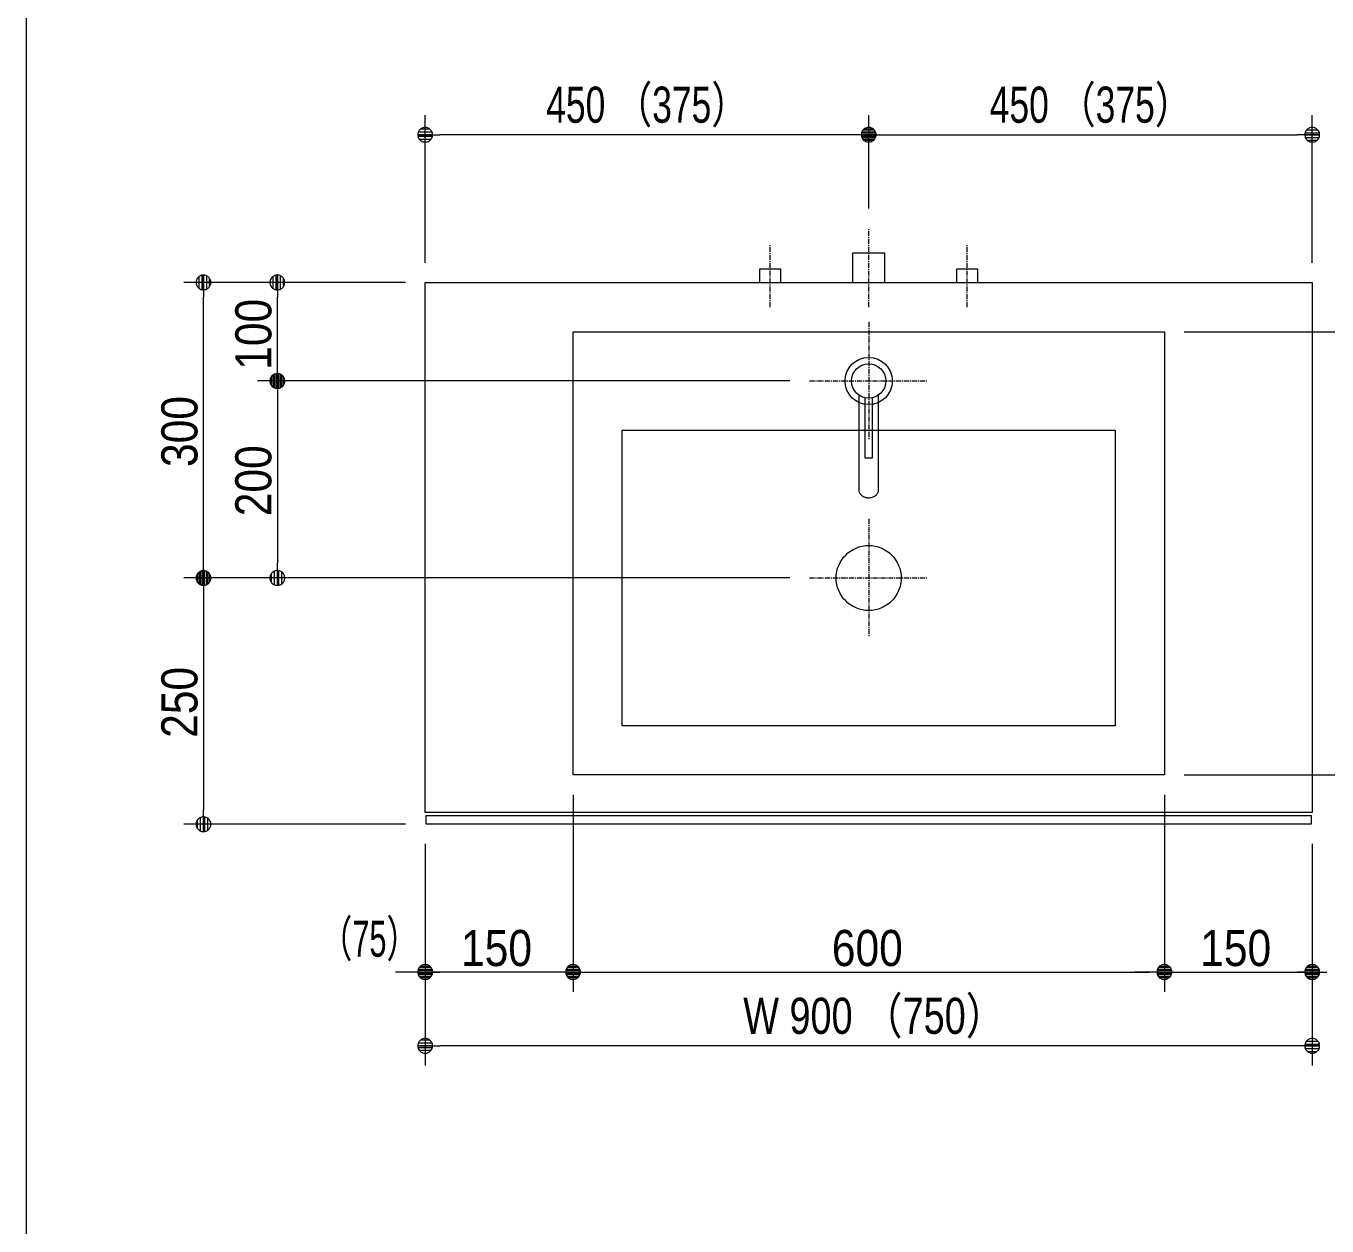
# Model space of a CAD drawing. Units: millimetres, scale not verified. Extents: x -6062 to 6062, y -3045 to 3045.
# Drawn here: x -368 to 953, y -778 to 440 of the extents above; entities that cross this region are included whole.
import ezdxf
from ezdxf.enums import TextEntityAlignment as Align

# ---------------------------------------------------------------- set-up
doc = ezdxf.new("R2010")
doc.units = ezdxf.units.MM
doc.header["$LTSCALE"] = 20
doc.linetypes.add('CHAIN1', pattern=[8, 5, -1, 1, -1])
for name, color, linetype, lineweight in [('0-0_1図面枠', 7, 'Continuous', 9), ('0-1_5ボウル・キャビネット', 7, 'Continuous', 9), ('0-2_2寸法-1', 7, 'Continuous', 9), ('0-3_0', 7, 'Continuous', 9), ('0-4_2寸法-2', 7, 'Continuous', 9), ('0-5_4給排水', 7, 'Continuous', 9)]:
    doc.layers.add(name, color=color, linetype=linetype, lineweight=lineweight)
doc.styles.add('ＭＳ Ｐゴシック', font='')
doc.styles.get('ＭＳ Ｐゴシック').set_extended_font_data('MS PGothic')

# ---------------------------------------------------------------- blocks, each defined once
blk = doc.blocks.new('グループ-4')
at = {"layer": '0-0_1図面枠'}
blk.add_line((28400, 41000), (28400, -48600), dxfattribs=at)
blk = doc.blocks.new('_Dot')
at = {"layer": '0-3_0'}
for p, q in [((-10, 0), (-20, 0)), ((9.78, 2), (-9.78, 2)), ((7.99, 6), (-7.99, 6)), ((9.16, -3.98), (-9.16, -3.98)), ((6, -7.98), (-6, -7.98))]:
    blk.add_line(p, q, dxfattribs=at)
for points in [[(10, 0), (9.92, 1.25), (9.69, 2.49), (9.3, 3.68), (8.76, 4.82), (8.09, 5.88), (7.29, 6.85), (6.37, 7.71), (5.36, 8.44), (4.26, 9.05), (3.09, 9.51), (1.87, 9.82), (0.63, 9.98), (-0.63, 9.98), (-1.87, 9.82), (-3.09, 9.51), (-4.26, 9.05), (-5.36, 8.44), (-6.37, 7.71), (-7.29, 6.85), (-8.09, 5.88), (-8.76, 4.82), (-9.3, 3.68), (-9.69, 2.49), (-9.92, 1.25), (-10, 0), (0, 0)], [(-10, 0), (-9.92, -1.25), (-9.69, -2.49), (-9.3, -3.68), (-8.76, -4.82), (-8.09, -5.88), (-7.29, -6.85), (-6.37, -7.71), (-5.36, -8.44), (-4.26, -9.05), (-3.09, -9.51), (-1.87, -9.82), (-0.63, -9.98), (0.63, -9.98), (1.87, -9.82), (3.09, -9.51), (4.26, -9.05), (5.36, -8.44), (6.37, -7.71), (7.29, -6.85), (8.09, -5.88), (8.76, -4.82), (9.3, -3.68), (9.69, -2.49), (9.92, -1.25), (10, 0), (0, 0)]]:
    blk.add_lwpolyline(points, close=True, dxfattribs=at)
blk = doc.blocks.new('グループ-48')
at = {"layer": '0-1_5ボウル・キャビネット', "linetype": 'CHAIN1'}
for p, q in [((45500, -1200), (45500, -3600)), ((44300, -2400), (46700, -2400))]:
    blk.add_line(p, q, dxfattribs=at)
at = {"layer": '0-1_5ボウル・キャビネット'}
for points in [[(39500, 2600), (51500, 2600), (51500, -6400), (39500, -6400)], [(40500, 600), (50500, 600), (50500, -5400), (40500, -5400)]]:
    blk.add_lwpolyline(points, close=True, dxfattribs=at)
blk.add_circle((45500, -2400), 660, dxfattribs=at)
blk = doc.blocks.new('グループ-49')
at = {"layer": '0-5_4給排水', "linetype": 'CHAIN1'}
for p, q in [((45500, 2800), (45500, 400)), ((44300, 1600), (46700, 1600))]:
    blk.add_line(p, q, dxfattribs=at)
at = {"layer": '0-5_4給排水'}
for points in [[(45300, 1312.8), (45300, -617.1), (45300.8, -630.8), (45303.3, -645), (45307.7, -659.2), (45314, -673.5), (45322.3, -687.4), (45332.6, -700.9), (45344.7, -713.6), (45358.6, -725.4), (45373.9, -736), (45390.6, -745.3), (45408.1, -753.2), (45426.4, -759.5), (45445, -764.4), (45463.6, -767.7), (45482, -769.7), (45500, -770.3), (45518, -769.7), (45536.4, -767.7), (45555, -764.4), (45573.6, -759.5), (45591.9, -753.2), (45609.4, -745.3), (45626.1, -736), (45641.4, -725.4), (45655.3, -713.6), (45667.4, -700.9), (45677.7, -687.4), (45686, -673.5), (45692.3, -659.2), (45696.7, -645), (45699.2, -630.8), (45700, -617.1), (45700, 1312.8)], [(45420, 1259.3), (45420, 40), (45580, 40), (45580, 1259.3)]]:
    blk.add_lwpolyline(points, dxfattribs=at)
for radius in [480, 350]:
    blk.add_circle((45500, 1600), radius, dxfattribs=at)
blk = doc.blocks.new('グループ-62')
at = {"layer": '0-5_4給排水', "linetype": 'CHAIN1'}
blk.add_line((45500, 3100), (45500, 4700), dxfattribs=at)
at = {"layer": '0-5_4給排水'}
blk.add_lwpolyline([(45180, 3600), (45180, 4200), (45820, 4200), (45820, 3600)], dxfattribs=at)
blk = doc.blocks.new('止水栓_平面_W100')
at = {"layer": '0-5_4給排水', "linetype": 'CHAIN1'}
for p, q in [((-2000, -500), (-2000, 780)), ((2000, -500), (2000, 780))]:
    blk.add_line(p, q, dxfattribs=at)
at = {"layer": '0-5_4給排水'}
for points in [[(-2210, 0), (-2210, 280), (-1790, 280), (-1790, 0)], [(1790, 0), (1790, 280), (2210, 280), (2210, 0)]]:
    blk.add_lwpolyline(points, dxfattribs=at)

msp = doc.modelspace()

# ---------------------------------------------------------------- linework, layer by layer
at = {"layer": '0-1_5ボウル・キャビネット'}
for points in [[(37.5, 180), (937.5, 180), (937.5, -358), (37.5, -358)], [(38.5, -361), (936.5, -361), (936.5, -370), (38.5, -370)]]:
    msp.add_lwpolyline(points, close=True, dxfattribs=at)
at = {"layer": '0-2_2寸法-1'}
for p, q in [((37.5, 200), (37.5, 350)), ((487.5, 255), (487.5, 350)), ((487.5, 255), (487.5, 350)), ((937.5, 200), (937.5, 350)), ((472.49, 330), (52.51, 330)), ((502.51, 330), (922.49, 330)), ((-132.5, 180), (-207.5, 180)), ((17.5, 180), (-132.5, 180)), ((-187.5, -104.99), (-187.5, 164.99)), ((-112.5, 95.01), (-112.5, 164.99)), ((807.5, 130), (1108.5, 130)), ((407.5, 80), (-132.5, 80)), ((407.5, 80), (-132.5, 80)), ((-112.5, 64.99), (-112.5, -104.99)), ((-132.5, -120), (-207.5, -120)), ((-132.5, -120), (-207.5, -120)), ((407.5, -120), (-132.5, -120)), ((-187.5, -135.01), (-187.5, -354.99)), ((807.5, -320), (1108.5, -320)), ((187.5, -340), (187.5, -540)), ((787.5, -340), (787.5, -540)), ((17.5, -370), (-207.5, -370)), ((37.5, -390), (37.5, -540)), ((187.5, -390), (187.5, -540)), ((787.5, -390), (787.5, -540)), ((937.5, -390), (937.5, -540)), ((172.49, -520), (52.51, -520)), ((202.51, -520), (772.49, -520)), ((802.51, -520), (922.49, -520)), ((37.5, -540), (37.5, -615)), ((937.5, -540), (937.5, -615)), ((922.49, -595), (52.51, -595))]:
    msp.add_line(p, q, dxfattribs=at)
at = {"layer": '0-4_2寸法-2'}
for p, q in [((37.5, -390), (37.5, -540)), ((187.5, -390), (187.5, -540)), ((787.5, -390), (787.5, -540)), ((937.5, -390), (937.5, -540)), ((22.49, -520), (7.49, -520)), ((187.5, -520), (37.5, -520)), ((202.51, -520), (217.51, -520)), ((772.49, -520), (757.49, -520)), ((787.5, -520), (937.5, -520))]:
    msp.add_line(p, q, dxfattribs=at)

# ---------------------------------------------------------------- block references
at = {"layer": '0-0_1図面枠', "xscale": 0.05, "yscale": 0.05}
msp.add_blockref('グループ-4', (-1787.5, 0), dxfattribs=at)
at = {"layer": '0-1_5ボウル・キャビネット', "xscale": 0.05, "yscale": 0.05}
msp.add_blockref('グループ-48', (-1787.5, 0), dxfattribs=at)
at = {"layer": '0-2_2寸法-1', "xscale": 0.7503418, "yscale": 0.7503418}
for p, rotation in [((37.5, 330), 180), ((487.5, 330), 180), ((-187.5, 180), 90), ((-112.5, 180), 90), ((-112.5, 80), 270), ((-112.5, 80), 90), ((-187.5, -120), 270), ((-112.5, -120), 270), ((-187.5, -120), 90), ((-187.5, -370), 270), ((37.5, -520), 180), ((187.5, -520), 180), ((787.5, -520), 180), ((37.5, -595), 180)]:
    msp.add_blockref('_Dot', p, dxfattribs=dict(at, rotation=rotation))
for p in [(487.5, 330), (937.5, 330), (187.5, -520), (787.5, -520), (937.5, -520), (937.5, -595)]:
    msp.add_blockref('_Dot', p, dxfattribs=at)
at = {"layer": '0-4_2寸法-2', "xscale": 0.7503418, "yscale": 0.7503418}
for p in [(37.5, -520), (787.5, -520)]:
    msp.add_blockref('_Dot', p, dxfattribs=at)
at = {"layer": '0-4_2寸法-2', "xscale": 0.7503418, "yscale": 0.7503418, "rotation": 180}
for p in [(187.5, -520), (937.5, -520)]:
    msp.add_blockref('_Dot', p, dxfattribs=at)
at = {"layer": '0-5_4給排水', "xscale": 0.05, "yscale": 0.05}
for name, p in [('グループ-62', (-1787.5, 0)), ('止水栓_平面_W100', (487.5, 180)), ('グループ-49', (-1787.5, 0))]:
    msp.add_blockref(name, p, dxfattribs=at)

# ---------------------------------------------------------------- texts
at = {"layer": '0-2_2寸法-1', "style": 'ＭＳ Ｐゴシック'}
for s, height, width, p in [('450 （375）', 36.66, 0.75, (160.29, 331.19)), ('450 （375）', 36.66, 0.75, (610.29, 331.19)), ('150', 36.66, 0.9, (73.89, -524.96)), ('600', 36.66, 0.9, (450.12, -524.96)), ('150', 36.66, 0.9, (823.89, -524.96)), ('W 900 （750）', 36.69, 0.8, (360.23, -593.81))]:
    msp.add_text(s, height=height, dxfattribs=dict(at, width=width)).set_placement(p, align=Align.BOTTOM_LEFT)
at = {"layer": '0-2_2寸法-1', "style": 'ＭＳ Ｐゴシック', "width": 0.9}
for s, p in [('100', (-107.54, 91.39)), ('300', (-182.54, -7.28)), ('200', (-107.54, -57.28)), ('250', (-182.54, -282.28))]:
    msp.add_text(s, height=36.66, rotation=90, dxfattribs=at).set_placement(p, align=Align.BOTTOM_LEFT)
at = {"layer": '0-4_2寸法-2', "style": 'ＭＳ Ｐゴシック', "width": 0.65}
msp.add_text('（75）', height=36.66, dxfattribs=at).set_placement((-68.93, -515.51), align=Align.BOTTOM_LEFT)

doc.saveas('drawing.dxf')
